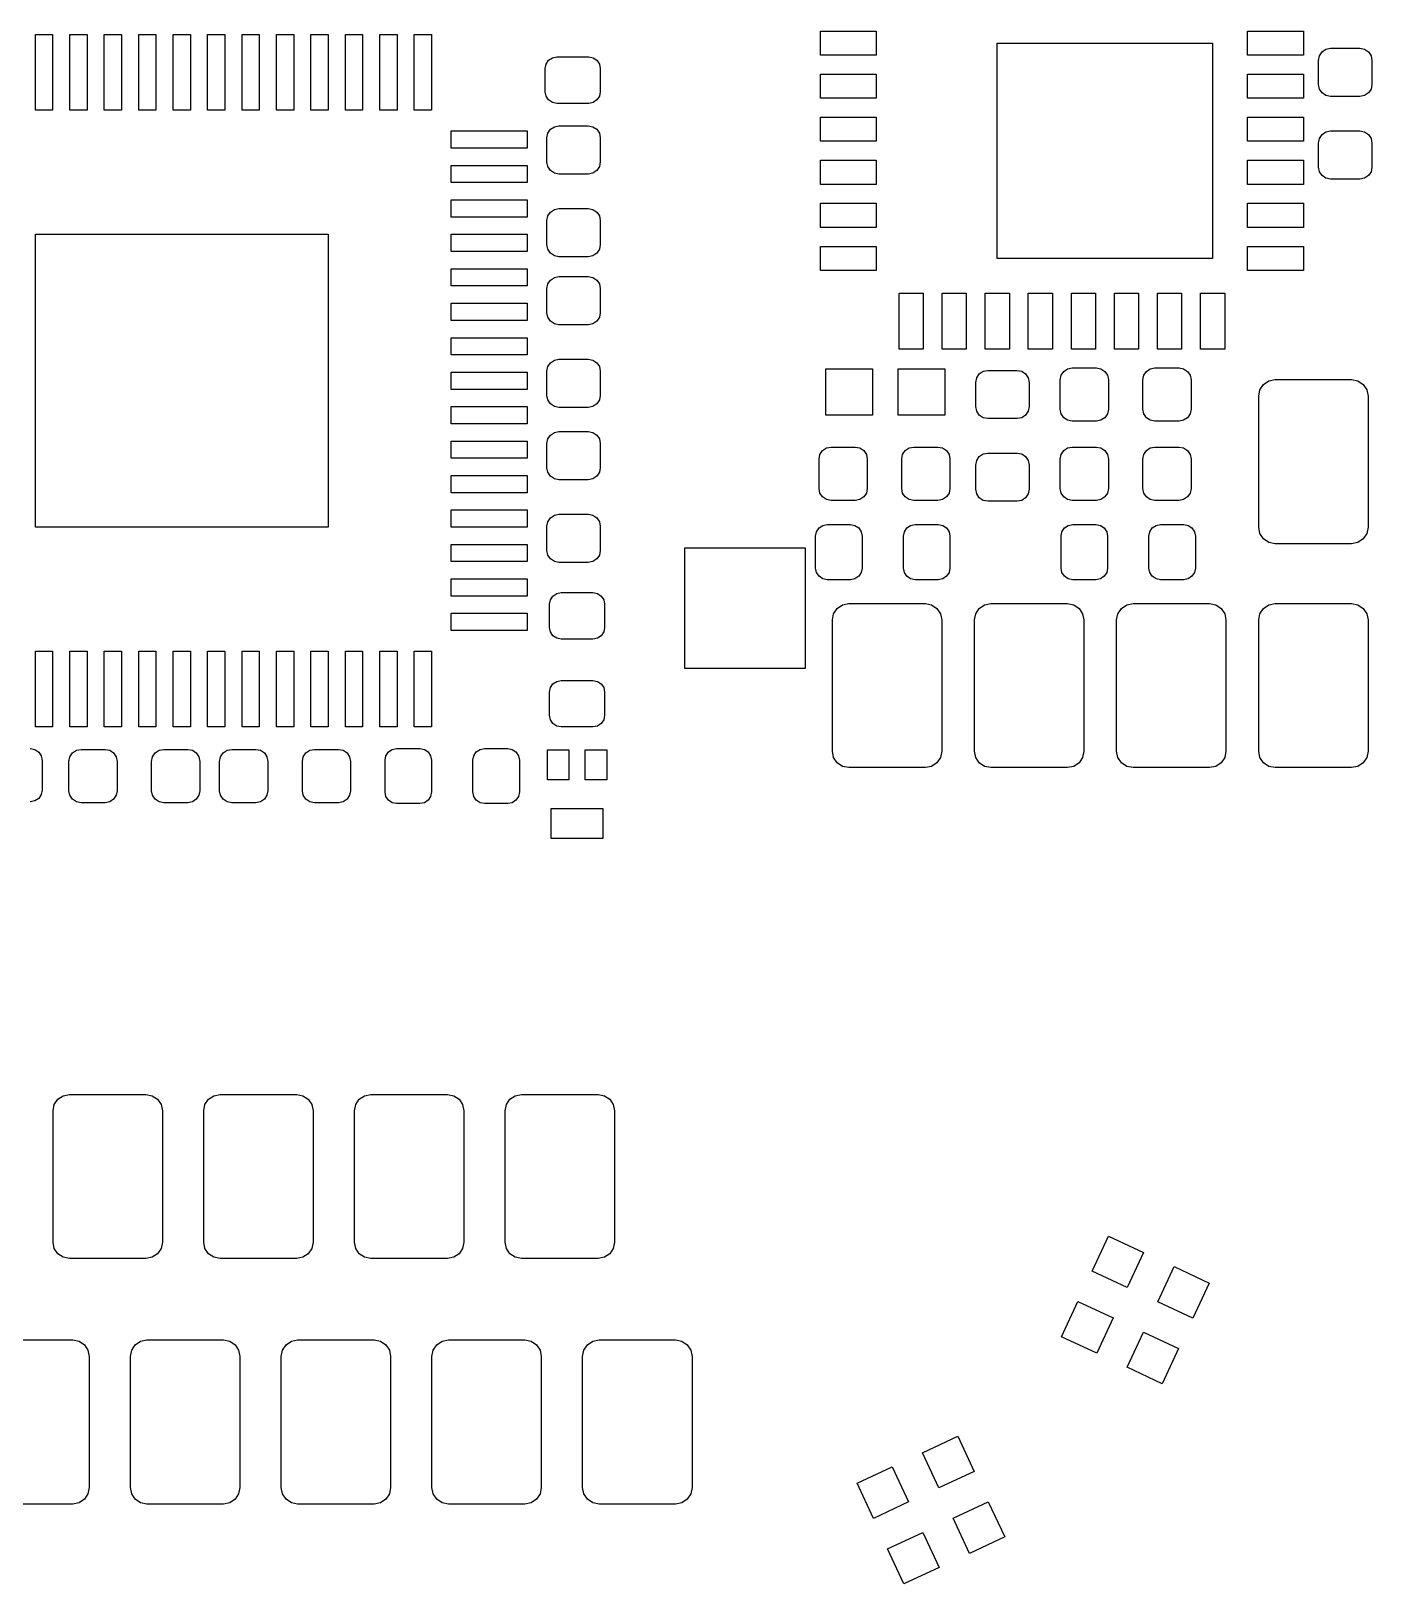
# Model space of a CAD drawing. Extents: x 49.4 to 78.7, y -125.1 to -97.7.
# Drawn here: x 63.11 to 78.68, y -125.13 to -107.1 of the extents above; entities that cross this region are included whole.
import ezdxf

# ---------------------------------------------------------------- set-up
doc = ezdxf.new("R2010")
doc.units = 0
doc.layers.add('BLACK', color=7, linetype='CONTINUOUS')

msp = doc.modelspace()

# ---------------------------------------------------------------- linework, layer by layer
at = {"layer": 'BLACK', "linetype": 'CONTINUOUS'}
for p, q in [((72.275, -107.38), (72.275, -107.1)), ((72.275, -107.1), (72.925, -107.1)), ((72.925, -107.1), (72.925, -107.38)), ((77.235, -107.38), (77.235, -107.1)), ((77.235, -107.1), (77.885, -107.1)), ((77.885, -107.1), (77.885, -107.38)), ((63.16, -108.02), (63.16, -107.14)), ((63.16, -107.14), (63.36, -107.14)), ((63.36, -107.14), (63.36, -108.02)), ((63.56, -108.02), (63.56, -107.14)), ((63.56, -107.14), (63.76, -107.14)), ((63.76, -107.14), (63.76, -108.02)), ((63.96, -108.02), (63.96, -107.14)), ((63.96, -107.14), (64.16, -107.14)), ((64.16, -107.14), (64.16, -108.02)), ((64.36, -108.02), (64.36, -107.14)), ((64.36, -107.14), (64.56, -107.14)), ((64.56, -107.14), (64.56, -108.02)), ((64.76, -108.02), (64.76, -107.14)), ((64.76, -107.14), (64.96, -107.14)), ((64.96, -107.14), (64.96, -108.02)), ((65.16, -108.02), (65.16, -107.14)), ((65.16, -107.14), (65.36, -107.14)), ((65.36, -107.14), (65.36, -108.02)), ((65.56, -108.02), (65.56, -107.14)), ((65.56, -107.14), (65.76, -107.14)), ((65.76, -107.14), (65.76, -108.02)), ((65.96, -108.02), (65.96, -107.14)), ((65.96, -107.14), (66.16, -107.14)), ((66.16, -107.14), (66.16, -108.02)), ((66.36, -108.02), (66.36, -107.14)), ((66.36, -107.14), (66.56, -107.14)), ((66.56, -107.14), (66.56, -108.02)), ((66.76, -108.02), (66.76, -107.14)), ((66.76, -107.14), (66.96, -107.14)), ((66.96, -107.14), (66.96, -108.02)), ((67.16, -108.02), (67.16, -107.14)), ((67.16, -107.14), (67.36, -107.14)), ((67.36, -107.14), (67.36, -108.02)), ((67.56, -108.02), (67.56, -107.14)), ((67.56, -107.14), (67.76, -107.14)), ((67.76, -107.14), (67.76, -108.02)), ((74.33, -109.74), (74.33, -107.24)), ((74.33, -107.24), (76.83, -107.24)), ((76.83, -107.24), (76.83, -109.74)), ((69.090276, -107.483338), (69.119541, -107.439541)), ((69.119541, -107.439541), (69.163338, -107.410276)), ((69.163338, -107.410276), (69.215, -107.4)), ((69.215, -107.4), (69.585, -107.4)), ((69.585, -107.4), (69.636662, -107.410276)), ((69.636662, -107.410276), (69.680459, -107.439541)), ((69.680459, -107.439541), (69.709724, -107.483338)), ((72.925, -107.38), (72.275, -107.38)), ((77.885, -107.38), (77.235, -107.38)), ((78.06, -107.44), (78.070657, -107.386424)), ((78.06, -107.72), (78.06, -107.44)), ((78.070657, -107.386424), (78.101005, -107.341005)), ((78.101005, -107.341005), (78.146424, -107.310657)), ((78.146424, -107.310657), (78.2, -107.3)), ((78.2, -107.3), (78.54, -107.3)), ((78.54, -107.3), (78.593576, -107.310657)), ((78.593576, -107.310657), (78.638995, -107.341005)), ((78.638995, -107.341005), (78.669343, -107.386424)), ((78.669343, -107.386424), (78.68, -107.44)), ((78.68, -107.44), (78.68, -107.72)), ((69.08, -107.535), (69.090276, -107.483338)), ((69.08, -107.805), (69.08, -107.535)), ((69.709724, -107.483338), (69.72, -107.535)), ((69.72, -107.535), (69.72, -107.805)), ((72.275, -107.88), (72.275, -107.6)), ((72.275, -107.6), (72.925, -107.6)), ((72.925, -107.6), (72.925, -107.88)), ((77.235, -107.88), (77.235, -107.6)), ((77.235, -107.6), (77.885, -107.6)), ((77.885, -107.6), (77.885, -107.88)), ((69.090276, -107.856662), (69.08, -107.805)), ((69.72, -107.805), (69.709724, -107.856662)), ((78.070657, -107.773576), (78.06, -107.72)), ((78.101005, -107.818995), (78.070657, -107.773576)), ((78.146424, -107.849343), (78.101005, -107.818995)), ((78.638995, -107.818995), (78.593576, -107.849343)), ((78.669343, -107.773576), (78.638995, -107.818995)), ((78.68, -107.72), (78.669343, -107.773576)), ((69.119541, -107.900459), (69.090276, -107.856662)), ((69.163338, -107.929724), (69.119541, -107.900459)), ((69.215, -107.94), (69.163338, -107.929724)), ((69.585, -107.94), (69.215, -107.94)), ((69.636662, -107.929724), (69.585, -107.94)), ((69.680459, -107.900459), (69.636662, -107.929724)), ((69.709724, -107.856662), (69.680459, -107.900459)), ((72.925, -107.88), (72.275, -107.88)), ((77.885, -107.88), (77.235, -107.88)), ((78.2, -107.86), (78.146424, -107.849343)), ((78.54, -107.86), (78.2, -107.86)), ((78.593576, -107.849343), (78.54, -107.86)), ((63.36, -108.02), (63.16, -108.02)), ((63.76, -108.02), (63.56, -108.02)), ((64.16, -108.02), (63.96, -108.02)), ((64.56, -108.02), (64.36, -108.02)), ((64.96, -108.02), (64.76, -108.02)), ((65.36, -108.02), (65.16, -108.02)), ((65.76, -108.02), (65.56, -108.02)), ((66.16, -108.02), (65.96, -108.02)), ((66.56, -108.02), (66.36, -108.02)), ((66.96, -108.02), (66.76, -108.02)), ((67.36, -108.02), (67.16, -108.02)), ((67.76, -108.02), (67.56, -108.02)), ((72.275, -108.38), (72.275, -108.1)), ((72.275, -108.1), (72.925, -108.1)), ((72.925, -108.1), (72.925, -108.38)), ((77.235, -108.38), (77.235, -108.1)), ((77.235, -108.1), (77.885, -108.1)), ((77.885, -108.1), (77.885, -108.38)), ((67.99, -108.46), (67.99, -108.26)), ((67.99, -108.26), (68.87, -108.26)), ((68.87, -108.26), (68.87, -108.46)), ((69.1, -108.34), (69.110657, -108.286424)), ((69.1, -108.62), (69.1, -108.34)), ((69.110657, -108.286424), (69.141005, -108.241005)), ((69.141005, -108.241005), (69.186424, -108.210657)), ((69.186424, -108.210657), (69.24, -108.2)), ((69.24, -108.2), (69.58, -108.2)), ((69.58, -108.2), (69.633576, -108.210657)), ((69.633576, -108.210657), (69.678995, -108.241005)), ((69.678995, -108.241005), (69.709343, -108.286424)), ((69.709343, -108.286424), (69.72, -108.34)), ((69.72, -108.34), (69.72, -108.62)), ((78.06, -108.4), (78.070657, -108.346424)), ((78.070657, -108.346424), (78.101005, -108.301005)), ((78.101005, -108.301005), (78.146424, -108.270657)), ((78.146424, -108.270657), (78.2, -108.26)), ((78.2, -108.26), (78.54, -108.26)), ((78.54, -108.26), (78.593576, -108.270657)), ((78.593576, -108.270657), (78.638995, -108.301005)), ((78.638995, -108.301005), (78.669343, -108.346424)), ((78.669343, -108.346424), (78.68, -108.4)), ((68.87, -108.46), (67.99, -108.46)), ((72.925, -108.38), (72.275, -108.38)), ((77.885, -108.38), (77.235, -108.38)), ((78.06, -108.68), (78.06, -108.4)), ((78.68, -108.4), (78.68, -108.68)), ((67.99, -108.86), (67.99, -108.66)), ((67.99, -108.66), (68.87, -108.66)), ((68.87, -108.66), (68.87, -108.86)), ((69.110657, -108.673576), (69.1, -108.62)), ((69.141005, -108.718995), (69.110657, -108.673576)), ((69.186424, -108.749343), (69.141005, -108.718995)), ((69.678995, -108.718995), (69.633576, -108.749343)), ((69.709343, -108.673576), (69.678995, -108.718995)), ((69.72, -108.62), (69.709343, -108.673576)), ((72.275, -108.88), (72.275, -108.6)), ((72.275, -108.6), (72.925, -108.6)), ((72.925, -108.6), (72.925, -108.88)), ((77.235, -108.88), (77.235, -108.6)), ((77.235, -108.6), (77.885, -108.6)), ((77.885, -108.6), (77.885, -108.88)), ((78.070657, -108.733576), (78.06, -108.68)), ((78.68, -108.68), (78.669343, -108.733576)), ((68.87, -108.86), (67.99, -108.86)), ((69.24, -108.76), (69.186424, -108.749343)), ((69.58, -108.76), (69.24, -108.76)), ((69.633576, -108.749343), (69.58, -108.76)), ((72.925, -108.88), (72.275, -108.88)), ((77.885, -108.88), (77.235, -108.88)), ((78.101005, -108.778995), (78.070657, -108.733576)), ((78.146424, -108.809343), (78.101005, -108.778995)), ((78.2, -108.82), (78.146424, -108.809343)), ((78.54, -108.82), (78.2, -108.82)), ((78.593576, -108.809343), (78.54, -108.82)), ((78.638995, -108.778995), (78.593576, -108.809343)), ((78.669343, -108.733576), (78.638995, -108.778995)), ((67.99, -109.26), (67.99, -109.06)), ((67.99, -109.06), (68.87, -109.06)), ((68.87, -109.06), (68.87, -109.26)), ((68.87, -109.26), (67.99, -109.26)), ((69.1, -109.3), (69.110657, -109.246424)), ((69.110657, -109.246424), (69.141005, -109.201005)), ((69.141005, -109.201005), (69.186424, -109.170657)), ((69.186424, -109.170657), (69.24, -109.16)), ((69.24, -109.16), (69.58, -109.16)), ((69.58, -109.16), (69.633576, -109.170657)), ((69.633576, -109.170657), (69.678995, -109.201005)), ((69.678995, -109.201005), (69.709343, -109.246424)), ((69.709343, -109.246424), (69.72, -109.3)), ((72.275, -109.38), (72.275, -109.1)), ((72.275, -109.1), (72.925, -109.1)), ((72.925, -109.1), (72.925, -109.38)), ((77.235, -109.38), (77.235, -109.1)), ((77.235, -109.1), (77.885, -109.1)), ((77.885, -109.1), (77.885, -109.38)), ((69.1, -109.58), (69.1, -109.3)), ((69.72, -109.3), (69.72, -109.58)), ((72.925, -109.38), (72.275, -109.38)), ((77.885, -109.38), (77.235, -109.38)), ((63.16, -112.86), (63.16, -109.46)), ((63.16, -109.46), (66.56, -109.46)), ((66.56, -109.46), (66.56, -112.86)), ((67.99, -109.66), (67.99, -109.46)), ((67.99, -109.46), (68.87, -109.46)), ((68.87, -109.46), (68.87, -109.66)), ((69.110657, -109.633576), (69.1, -109.58)), ((69.72, -109.58), (69.709343, -109.633576)), ((72.275, -109.88), (72.275, -109.6)), ((72.275, -109.6), (72.925, -109.6)), ((72.925, -109.6), (72.925, -109.88)), ((77.235, -109.88), (77.235, -109.6)), ((77.235, -109.6), (77.885, -109.6)), ((77.885, -109.6), (77.885, -109.88)), ((68.87, -109.66), (67.99, -109.66)), ((69.141005, -109.678995), (69.110657, -109.633576)), ((69.186424, -109.709343), (69.141005, -109.678995)), ((69.24, -109.72), (69.186424, -109.709343)), ((69.58, -109.72), (69.24, -109.72)), ((69.633576, -109.709343), (69.58, -109.72)), ((69.678995, -109.678995), (69.633576, -109.709343)), ((69.709343, -109.633576), (69.678995, -109.678995)), ((76.83, -109.74), (74.33, -109.74)), ((67.99, -110.06), (67.99, -109.86)), ((67.99, -109.86), (68.87, -109.86)), ((68.87, -109.86), (68.87, -110.06)), ((69.141005, -109.991005), (69.186424, -109.960657)), ((69.186424, -109.960657), (69.24, -109.95)), ((69.24, -109.95), (69.58, -109.95)), ((69.58, -109.95), (69.633576, -109.960657)), ((69.633576, -109.960657), (69.678995, -109.991005)), ((72.925, -109.88), (72.275, -109.88)), ((77.885, -109.88), (77.235, -109.88)), ((68.87, -110.06), (67.99, -110.06)), ((69.1, -110.09), (69.110657, -110.036424)), ((69.1, -110.37), (69.1, -110.09)), ((69.110657, -110.036424), (69.141005, -109.991005)), ((69.678995, -109.991005), (69.709343, -110.036424)), ((69.709343, -110.036424), (69.72, -110.09)), ((69.72, -110.09), (69.72, -110.37)), ((73.19, -110.795), (73.19, -110.145)), ((73.19, -110.145), (73.47, -110.145)), ((73.47, -110.145), (73.47, -110.795)), ((73.69, -110.795), (73.69, -110.145)), ((73.69, -110.145), (73.97, -110.145)), ((73.97, -110.145), (73.97, -110.795)), ((74.19, -110.795), (74.19, -110.145)), ((74.19, -110.145), (74.47, -110.145)), ((74.47, -110.145), (74.47, -110.795)), ((74.69, -110.795), (74.69, -110.145)), ((74.69, -110.145), (74.97, -110.145)), ((74.97, -110.145), (74.97, -110.795)), ((75.19, -110.795), (75.19, -110.145)), ((75.19, -110.145), (75.47, -110.145)), ((75.47, -110.145), (75.47, -110.795)), ((75.69, -110.795), (75.69, -110.145)), ((75.69, -110.145), (75.97, -110.145)), ((75.97, -110.145), (75.97, -110.795)), ((76.19, -110.795), (76.19, -110.145)), ((76.19, -110.145), (76.47, -110.145)), ((76.47, -110.145), (76.47, -110.795)), ((76.69, -110.795), (76.69, -110.145)), ((76.69, -110.145), (76.97, -110.145)), ((76.97, -110.145), (76.97, -110.795)), ((67.99, -110.46), (67.99, -110.26)), ((67.99, -110.26), (68.87, -110.26)), ((68.87, -110.26), (68.87, -110.46)), ((68.87, -110.46), (67.99, -110.46)), ((69.110657, -110.423576), (69.1, -110.37)), ((69.141005, -110.468995), (69.110657, -110.423576)), ((69.186424, -110.499343), (69.141005, -110.468995)), ((69.24, -110.51), (69.186424, -110.499343)), ((69.58, -110.51), (69.24, -110.51)), ((69.633576, -110.499343), (69.58, -110.51)), ((69.678995, -110.468995), (69.633576, -110.499343)), ((69.709343, -110.423576), (69.678995, -110.468995)), ((69.72, -110.37), (69.709343, -110.423576)), ((67.99, -110.86), (67.99, -110.66)), ((67.99, -110.66), (68.87, -110.66)), ((68.87, -110.66), (68.87, -110.86)), ((68.87, -110.86), (67.99, -110.86)), ((73.47, -110.795), (73.19, -110.795)), ((73.97, -110.795), (73.69, -110.795)), ((74.47, -110.795), (74.19, -110.795)), ((74.97, -110.795), (74.69, -110.795)), ((75.47, -110.795), (75.19, -110.795)), ((75.97, -110.795), (75.69, -110.795)), ((76.47, -110.795), (76.19, -110.795)), ((76.97, -110.795), (76.69, -110.795)), ((67.99, -111.26), (67.99, -111.06)), ((67.99, -111.06), (68.87, -111.06)), ((68.87, -111.06), (68.87, -111.26)), ((69.1, -111.05), (69.110657, -110.996424)), ((69.1, -111.33), (69.1, -111.05)), ((69.110657, -110.996424), (69.141005, -110.951005)), ((69.141005, -110.951005), (69.186424, -110.920657)), ((69.186424, -110.920657), (69.24, -110.91)), ((69.24, -110.91), (69.58, -110.91)), ((69.58, -110.91), (69.633576, -110.920657)), ((69.633576, -110.920657), (69.678995, -110.951005)), ((69.678995, -110.951005), (69.709343, -110.996424)), ((69.709343, -110.996424), (69.72, -111.05)), ((69.72, -111.05), (69.72, -111.33)), ((72.34, -111.56), (72.34, -111.02)), ((72.34, -111.02), (72.88, -111.02)), ((72.88, -111.02), (72.88, -111.56)), ((73.18, -111.56), (73.18, -111.02)), ((73.18, -111.02), (73.72, -111.02)), ((73.72, -111.02), (73.72, -111.56)), ((74.121005, -111.081005), (74.166424, -111.050657)), ((74.166424, -111.050657), (74.22, -111.04)), ((74.22, -111.04), (74.56, -111.04)), ((74.56, -111.04), (74.613576, -111.050657)), ((74.613576, -111.050657), (74.658995, -111.081005)), ((75.070657, -111.096424), (75.101005, -111.051005)), ((75.101005, -111.051005), (75.146424, -111.020657)), ((75.146424, -111.020657), (75.2, -111.01)), ((75.2, -111.01), (75.48, -111.01)), ((75.48, -111.01), (75.533576, -111.020657)), ((75.533576, -111.020657), (75.578995, -111.051005)), ((75.578995, -111.051005), (75.609343, -111.096424)), ((76.030657, -111.096424), (76.061005, -111.051005)), ((76.061005, -111.051005), (76.106424, -111.020657)), ((76.106424, -111.020657), (76.16, -111.01)), ((76.16, -111.01), (76.44, -111.01)), ((76.44, -111.01), (76.493576, -111.020657)), ((76.493576, -111.020657), (76.538995, -111.051005)), ((76.538995, -111.051005), (76.569343, -111.096424)), ((74.08, -111.18), (74.090657, -111.126424)), ((74.08, -111.46), (74.08, -111.18)), ((74.090657, -111.126424), (74.121005, -111.081005)), ((74.658995, -111.081005), (74.689343, -111.126424)), ((74.689343, -111.126424), (74.7, -111.18)), ((74.7, -111.18), (74.7, -111.46)), ((75.06, -111.15), (75.070657, -111.096424)), ((75.06, -111.49), (75.06, -111.15)), ((75.609343, -111.096424), (75.62, -111.15)), ((75.62, -111.15), (75.62, -111.49)), ((76.02, -111.15), (76.030657, -111.096424)), ((76.02, -111.49), (76.02, -111.15)), ((76.569343, -111.096424), (76.58, -111.15)), ((76.58, -111.15), (76.58, -111.49)), ((77.379501, -111.265099), (77.420796, -111.203296)), ((77.420796, -111.203296), (77.482599, -111.162001)), ((77.482599, -111.162001), (77.5555, -111.1475)), ((77.5555, -111.1475), (78.4445, -111.1475)), ((78.4445, -111.1475), (78.517401, -111.162001)), ((78.517401, -111.162001), (78.579204, -111.203296)), ((78.579204, -111.203296), (78.620499, -111.265099)), ((68.87, -111.26), (67.99, -111.26)), ((69.110657, -111.383576), (69.1, -111.33)), ((69.141005, -111.428995), (69.110657, -111.383576)), ((69.709343, -111.383576), (69.678995, -111.428995)), ((69.72, -111.33), (69.709343, -111.383576)), ((77.365, -111.338), (77.379501, -111.265099)), ((77.365, -112.862), (77.365, -111.338)), ((78.620499, -111.265099), (78.635, -111.338)), ((78.635, -111.338), (78.635, -112.862)), ((67.99, -111.66), (67.99, -111.46)), ((67.99, -111.46), (68.87, -111.46)), ((68.87, -111.46), (68.87, -111.66)), ((69.186424, -111.459343), (69.141005, -111.428995)), ((69.24, -111.47), (69.186424, -111.459343)), ((69.58, -111.47), (69.24, -111.47)), ((69.633576, -111.459343), (69.58, -111.47)), ((69.678995, -111.428995), (69.633576, -111.459343)), ((72.88, -111.56), (72.34, -111.56)), ((73.72, -111.56), (73.18, -111.56)), ((74.090657, -111.513576), (74.08, -111.46)), ((74.121005, -111.558995), (74.090657, -111.513576)), ((74.166424, -111.589343), (74.121005, -111.558995)), ((74.22, -111.6), (74.166424, -111.589343)), ((74.56, -111.6), (74.22, -111.6)), ((74.613576, -111.589343), (74.56, -111.6)), ((74.658995, -111.558995), (74.613576, -111.589343)), ((74.689343, -111.513576), (74.658995, -111.558995)), ((74.7, -111.46), (74.689343, -111.513576)), ((75.070657, -111.543576), (75.06, -111.49)), ((75.101005, -111.588995), (75.070657, -111.543576)), ((75.146424, -111.619343), (75.101005, -111.588995)), ((75.578995, -111.588995), (75.533576, -111.619343)), ((75.609343, -111.543576), (75.578995, -111.588995)), ((75.62, -111.49), (75.609343, -111.543576)), ((76.030657, -111.543576), (76.02, -111.49)), ((76.061005, -111.588995), (76.030657, -111.543576)), ((76.106424, -111.619343), (76.061005, -111.588995)), ((76.538995, -111.588995), (76.493576, -111.619343)), ((76.569343, -111.543576), (76.538995, -111.588995)), ((76.58, -111.49), (76.569343, -111.543576)), ((68.87, -111.66), (67.99, -111.66)), ((69.141005, -111.791005), (69.186424, -111.760657)), ((69.186424, -111.760657), (69.24, -111.75)), ((69.24, -111.75), (69.58, -111.75)), ((69.58, -111.75), (69.633576, -111.760657)), ((69.633576, -111.760657), (69.678995, -111.791005)), ((75.2, -111.63), (75.146424, -111.619343)), ((75.48, -111.63), (75.2, -111.63)), ((75.533576, -111.619343), (75.48, -111.63)), ((76.16, -111.63), (76.106424, -111.619343)), ((76.44, -111.63), (76.16, -111.63)), ((76.493576, -111.619343), (76.44, -111.63)), ((67.99, -112.06), (67.99, -111.86)), ((67.99, -111.86), (68.87, -111.86)), ((68.87, -111.86), (68.87, -112.06)), ((69.1, -111.89), (69.110657, -111.836424)), ((69.1, -112.17), (69.1, -111.89)), ((69.110657, -111.836424), (69.141005, -111.791005)), ((69.678995, -111.791005), (69.709343, -111.836424)), ((69.709343, -111.836424), (69.72, -111.89)), ((69.72, -111.89), (69.72, -112.17)), ((72.301005, -111.971005), (72.346424, -111.940657)), ((72.346424, -111.940657), (72.4, -111.93)), ((72.4, -111.93), (72.68, -111.93)), ((72.68, -111.93), (72.733576, -111.940657)), ((72.733576, -111.940657), (72.778995, -111.971005)), ((73.261005, -111.971005), (73.306424, -111.940657)), ((73.306424, -111.940657), (73.36, -111.93)), ((73.36, -111.93), (73.64, -111.93)), ((73.64, -111.93), (73.693576, -111.940657)), ((73.693576, -111.940657), (73.738995, -111.971005)), ((75.101005, -111.971005), (75.146424, -111.940657)), ((75.146424, -111.940657), (75.2, -111.93)), ((75.2, -111.93), (75.48, -111.93)), ((75.48, -111.93), (75.533576, -111.940657)), ((75.533576, -111.940657), (75.578995, -111.971005)), ((76.061005, -111.971005), (76.106424, -111.940657)), ((76.106424, -111.940657), (76.16, -111.93)), ((76.16, -111.93), (76.44, -111.93)), ((76.44, -111.93), (76.493576, -111.940657)), ((76.493576, -111.940657), (76.538995, -111.971005)), ((68.87, -112.06), (67.99, -112.06)), ((72.26, -112.07), (72.270657, -112.016424)), ((72.26, -112.41), (72.26, -112.07)), ((72.270657, -112.016424), (72.301005, -111.971005)), ((72.778995, -111.971005), (72.809343, -112.016424)), ((72.809343, -112.016424), (72.82, -112.07)), ((72.82, -112.07), (72.82, -112.41)), ((73.22, -112.07), (73.230657, -112.016424)), ((73.22, -112.41), (73.22, -112.07)), ((73.230657, -112.016424), (73.261005, -111.971005)), ((73.738995, -111.971005), (73.769343, -112.016424)), ((73.769343, -112.016424), (73.78, -112.07)), ((73.78, -112.07), (73.78, -112.41)), ((74.08, -112.14), (74.090657, -112.086424)), ((74.08, -112.42), (74.08, -112.14)), ((74.090657, -112.086424), (74.121005, -112.041005)), ((74.121005, -112.041005), (74.166424, -112.010657)), ((74.166424, -112.010657), (74.22, -112)), ((74.22, -112), (74.56, -112)), ((74.56, -112), (74.613576, -112.010657)), ((74.613576, -112.010657), (74.658995, -112.041005)), ((74.658995, -112.041005), (74.689343, -112.086424)), ((74.689343, -112.086424), (74.7, -112.14)), ((74.7, -112.14), (74.7, -112.42)), ((75.06, -112.07), (75.070657, -112.016424)), ((75.06, -112.41), (75.06, -112.07)), ((75.070657, -112.016424), (75.101005, -111.971005)), ((75.578995, -111.971005), (75.609343, -112.016424)), ((75.609343, -112.016424), (75.62, -112.07)), ((75.62, -112.07), (75.62, -112.41)), ((76.02, -112.07), (76.030657, -112.016424)), ((76.02, -112.41), (76.02, -112.07)), ((76.030657, -112.016424), (76.061005, -111.971005)), ((76.538995, -111.971005), (76.569343, -112.016424)), ((76.569343, -112.016424), (76.58, -112.07)), ((76.58, -112.07), (76.58, -112.41)), ((67.99, -112.46), (67.99, -112.26)), ((67.99, -112.26), (68.87, -112.26)), ((68.87, -112.26), (68.87, -112.46)), ((69.110657, -112.223576), (69.1, -112.17)), ((69.141005, -112.268995), (69.110657, -112.223576)), ((69.186424, -112.299343), (69.141005, -112.268995)), ((69.24, -112.31), (69.186424, -112.299343)), ((69.58, -112.31), (69.24, -112.31)), ((69.633576, -112.299343), (69.58, -112.31)), ((69.678995, -112.268995), (69.633576, -112.299343)), ((69.709343, -112.223576), (69.678995, -112.268995)), ((69.72, -112.17), (69.709343, -112.223576)), ((68.87, -112.46), (67.99, -112.46)), ((72.270657, -112.463576), (72.26, -112.41)), ((72.301005, -112.508995), (72.270657, -112.463576)), ((72.346424, -112.539343), (72.301005, -112.508995)), ((72.778995, -112.508995), (72.733576, -112.539343)), ((72.809343, -112.463576), (72.778995, -112.508995)), ((72.82, -112.41), (72.809343, -112.463576)), ((73.230657, -112.463576), (73.22, -112.41)), ((73.261005, -112.508995), (73.230657, -112.463576)), ((73.306424, -112.539343), (73.261005, -112.508995)), ((73.738995, -112.508995), (73.693576, -112.539343)), ((73.769343, -112.463576), (73.738995, -112.508995)), ((73.78, -112.41), (73.769343, -112.463576)), ((74.090657, -112.473576), (74.08, -112.42)), ((74.121005, -112.518995), (74.090657, -112.473576)), ((74.689343, -112.473576), (74.658995, -112.518995)), ((74.7, -112.42), (74.689343, -112.473576)), ((75.070657, -112.463576), (75.06, -112.41)), ((75.101005, -112.508995), (75.070657, -112.463576)), ((75.146424, -112.539343), (75.101005, -112.508995)), ((75.578995, -112.508995), (75.533576, -112.539343)), ((75.609343, -112.463576), (75.578995, -112.508995)), ((75.62, -112.41), (75.609343, -112.463576)), ((76.030657, -112.463576), (76.02, -112.41)), ((76.061005, -112.508995), (76.030657, -112.463576)), ((76.106424, -112.539343), (76.061005, -112.508995)), ((76.538995, -112.508995), (76.493576, -112.539343)), ((76.569343, -112.463576), (76.538995, -112.508995)), ((76.58, -112.41), (76.569343, -112.463576)), ((67.99, -112.86), (67.99, -112.66)), ((67.99, -112.66), (68.87, -112.66)), ((68.87, -112.66), (68.87, -112.86)), ((72.4, -112.55), (72.346424, -112.539343)), ((72.68, -112.55), (72.4, -112.55)), ((72.733576, -112.539343), (72.68, -112.55)), ((73.36, -112.55), (73.306424, -112.539343)), ((73.64, -112.55), (73.36, -112.55)), ((73.693576, -112.539343), (73.64, -112.55)), ((74.166424, -112.549343), (74.121005, -112.518995)), ((74.22, -112.56), (74.166424, -112.549343)), ((74.56, -112.56), (74.22, -112.56)), ((74.613576, -112.549343), (74.56, -112.56)), ((74.658995, -112.518995), (74.613576, -112.549343)), ((75.2, -112.55), (75.146424, -112.539343)), ((75.48, -112.55), (75.2, -112.55)), ((75.533576, -112.539343), (75.48, -112.55)), ((76.16, -112.55), (76.106424, -112.539343)), ((76.44, -112.55), (76.16, -112.55)), ((76.493576, -112.539343), (76.44, -112.55)), ((66.56, -112.86), (63.16, -112.86)), ((68.87, -112.86), (67.99, -112.86)), ((69.1, -112.85), (69.110657, -112.796424)), ((69.1, -113.13), (69.1, -112.85)), ((69.110657, -112.796424), (69.141005, -112.751005)), ((69.141005, -112.751005), (69.186424, -112.720657)), ((69.186424, -112.720657), (69.24, -112.71)), ((69.24, -112.71), (69.58, -112.71)), ((69.58, -112.71), (69.633576, -112.720657)), ((69.633576, -112.720657), (69.678995, -112.751005)), ((69.678995, -112.751005), (69.709343, -112.796424)), ((69.709343, -112.796424), (69.72, -112.85)), ((69.72, -112.85), (69.72, -113.13)), ((72.230276, -112.913338), (72.259541, -112.869541)), ((72.259541, -112.869541), (72.303338, -112.840276)), ((72.303338, -112.840276), (72.355, -112.83)), ((72.355, -112.83), (72.625, -112.83)), ((72.625, -112.83), (72.676662, -112.840276)), ((72.676662, -112.840276), (72.720459, -112.869541)), ((72.720459, -112.869541), (72.749724, -112.913338)), ((73.250276, -112.913338), (73.279541, -112.869541)), ((73.279541, -112.869541), (73.323338, -112.840276)), ((73.323338, -112.840276), (73.375, -112.83)), ((73.375, -112.83), (73.645, -112.83)), ((73.645, -112.83), (73.696662, -112.840276)), ((73.696662, -112.840276), (73.740459, -112.869541)), ((73.740459, -112.869541), (73.769724, -112.913338)), ((75.080276, -112.913338), (75.109541, -112.869541)), ((75.109541, -112.869541), (75.153338, -112.840276)), ((75.153338, -112.840276), (75.205, -112.83)), ((75.205, -112.83), (75.475, -112.83)), ((75.475, -112.83), (75.526662, -112.840276)), ((75.526662, -112.840276), (75.570459, -112.869541)), ((75.570459, -112.869541), (75.599724, -112.913338)), ((76.100276, -112.913338), (76.129541, -112.869541)), ((76.129541, -112.869541), (76.173338, -112.840276)), ((76.173338, -112.840276), (76.225, -112.83)), ((76.225, -112.83), (76.495, -112.83)), ((76.495, -112.83), (76.546662, -112.840276)), ((76.546662, -112.840276), (76.590459, -112.869541)), ((76.590459, -112.869541), (76.619724, -112.913338)), ((77.379501, -112.934901), (77.365, -112.862)), ((78.635, -112.862), (78.620499, -112.934901)), ((72.22, -112.965), (72.230276, -112.913338)), ((72.22, -113.335), (72.22, -112.965)), ((72.749724, -112.913338), (72.76, -112.965)), ((72.76, -112.965), (72.76, -113.335)), ((73.24, -112.965), (73.250276, -112.913338)), ((73.24, -113.335), (73.24, -112.965)), ((73.769724, -112.913338), (73.78, -112.965)), ((73.78, -112.965), (73.78, -113.335)), ((75.07, -112.965), (75.080276, -112.913338)), ((75.07, -113.335), (75.07, -112.965)), ((75.599724, -112.913338), (75.61, -112.965)), ((75.61, -112.965), (75.61, -113.335)), ((76.09, -112.965), (76.100276, -112.913338)), ((76.09, -113.335), (76.09, -112.965)), ((76.619724, -112.913338), (76.63, -112.965)), ((76.63, -112.965), (76.63, -113.335)), ((77.420796, -112.996704), (77.379501, -112.934901)), ((77.482599, -113.037999), (77.420796, -112.996704)), ((77.5555, -113.0525), (77.482599, -113.037999)), ((78.517401, -113.037999), (78.4445, -113.0525)), ((78.579204, -112.996704), (78.517401, -113.037999)), ((78.620499, -112.934901), (78.579204, -112.996704)), ((67.99, -113.26), (67.99, -113.06)), ((67.99, -113.06), (68.87, -113.06)), ((68.87, -113.06), (68.87, -113.26)), ((69.110657, -113.183576), (69.1, -113.13)), ((69.141005, -113.228995), (69.110657, -113.183576)), ((69.186424, -113.259343), (69.141005, -113.228995)), ((69.678995, -113.228995), (69.633576, -113.259343)), ((69.709343, -113.183576), (69.678995, -113.228995)), ((69.72, -113.13), (69.709343, -113.183576)), ((70.7, -114.5), (70.7, -113.1)), ((70.7, -113.1), (72.1, -113.1)), ((72.1, -113.1), (72.1, -114.5)), ((78.4445, -113.0525), (77.5555, -113.0525)), ((68.87, -113.26), (67.99, -113.26)), ((69.24, -113.27), (69.186424, -113.259343)), ((69.58, -113.27), (69.24, -113.27)), ((69.633576, -113.259343), (69.58, -113.27)), ((72.230276, -113.386662), (72.22, -113.335)), ((72.259541, -113.430459), (72.230276, -113.386662)), ((72.749724, -113.386662), (72.720459, -113.430459)), ((72.76, -113.335), (72.749724, -113.386662)), ((73.250276, -113.386662), (73.24, -113.335)), ((73.279541, -113.430459), (73.250276, -113.386662)), ((73.769724, -113.386662), (73.740459, -113.430459)), ((73.78, -113.335), (73.769724, -113.386662)), ((75.080276, -113.386662), (75.07, -113.335)), ((75.109541, -113.430459), (75.080276, -113.386662)), ((75.599724, -113.386662), (75.570459, -113.430459)), ((75.61, -113.335), (75.599724, -113.386662)), ((76.100276, -113.386662), (76.09, -113.335)), ((76.129541, -113.430459), (76.100276, -113.386662)), ((76.619724, -113.386662), (76.590459, -113.430459)), ((76.63, -113.335), (76.619724, -113.386662)), ((67.99, -113.66), (67.99, -113.46)), ((67.99, -113.46), (68.87, -113.46)), ((68.87, -113.46), (68.87, -113.66)), ((72.303338, -113.459724), (72.259541, -113.430459)), ((72.355, -113.47), (72.303338, -113.459724)), ((72.625, -113.47), (72.355, -113.47)), ((72.676662, -113.459724), (72.625, -113.47)), ((72.720459, -113.430459), (72.676662, -113.459724)), ((73.323338, -113.459724), (73.279541, -113.430459)), ((73.375, -113.47), (73.323338, -113.459724)), ((73.645, -113.47), (73.375, -113.47)), ((73.696662, -113.459724), (73.645, -113.47)), ((73.740459, -113.430459), (73.696662, -113.459724)), ((75.153338, -113.459724), (75.109541, -113.430459)), ((75.205, -113.47), (75.153338, -113.459724)), ((75.475, -113.47), (75.205, -113.47)), ((75.526662, -113.459724), (75.475, -113.47)), ((75.570459, -113.430459), (75.526662, -113.459724)), ((76.173338, -113.459724), (76.129541, -113.430459)), ((76.225, -113.47), (76.173338, -113.459724)), ((76.495, -113.47), (76.225, -113.47)), ((76.546662, -113.459724), (76.495, -113.47)), ((76.590459, -113.430459), (76.546662, -113.459724)), ((68.87, -113.66), (67.99, -113.66)), ((69.13, -113.755), (69.140276, -113.703338)), ((69.13, -114.025), (69.13, -113.755)), ((69.140276, -113.703338), (69.169541, -113.659541)), ((69.169541, -113.659541), (69.213338, -113.630276)), ((69.213338, -113.630276), (69.265, -113.62)), ((69.265, -113.62), (69.635, -113.62)), ((69.635, -113.62), (69.686662, -113.630276)), ((69.686662, -113.630276), (69.730459, -113.659541)), ((69.730459, -113.659541), (69.759724, -113.703338)), ((69.759724, -113.703338), (69.77, -113.755)), ((69.77, -113.755), (69.77, -114.025)), ((72.470796, -113.803296), (72.532599, -113.762001)), ((72.532599, -113.762001), (72.6055, -113.7475)), ((72.6055, -113.7475), (73.4945, -113.7475)), ((73.4945, -113.7475), (73.567401, -113.762001)), ((73.567401, -113.762001), (73.629204, -113.803296)), ((74.120796, -113.803296), (74.182599, -113.762001)), ((74.182599, -113.762001), (74.2555, -113.7475)), ((74.2555, -113.7475), (75.1445, -113.7475)), ((75.1445, -113.7475), (75.217401, -113.762001)), ((75.217401, -113.762001), (75.279204, -113.803296)), ((75.770796, -113.803296), (75.832599, -113.762001)), ((75.832599, -113.762001), (75.9055, -113.7475)), ((75.9055, -113.7475), (76.7945, -113.7475)), ((76.7945, -113.7475), (76.867401, -113.762001)), ((76.867401, -113.762001), (76.929204, -113.803296)), ((77.420796, -113.803296), (77.482599, -113.762001)), ((77.482599, -113.762001), (77.5555, -113.7475)), ((77.5555, -113.7475), (78.4445, -113.7475)), ((78.4445, -113.7475), (78.517401, -113.762001)), ((78.517401, -113.762001), (78.579204, -113.803296)), ((67.99, -114.06), (67.99, -113.86)), ((67.99, -113.86), (68.87, -113.86)), ((68.87, -113.86), (68.87, -114.06)), ((72.415, -113.938), (72.429501, -113.865099)), ((72.415, -115.462), (72.415, -113.938)), ((72.429501, -113.865099), (72.470796, -113.803296)), ((73.629204, -113.803296), (73.670499, -113.865099)), ((73.670499, -113.865099), (73.685, -113.938)), ((73.685, -113.938), (73.685, -115.462)), ((74.065, -113.938), (74.079501, -113.865099)), ((74.065, -115.462), (74.065, -113.938)), ((74.079501, -113.865099), (74.120796, -113.803296)), ((75.279204, -113.803296), (75.320499, -113.865099)), ((75.320499, -113.865099), (75.335, -113.938)), ((75.335, -113.938), (75.335, -115.462)), ((75.715, -113.938), (75.729501, -113.865099)), ((75.715, -115.462), (75.715, -113.938)), ((75.729501, -113.865099), (75.770796, -113.803296)), ((76.929204, -113.803296), (76.970499, -113.865099)), ((76.970499, -113.865099), (76.985, -113.938)), ((76.985, -113.938), (76.985, -115.462)), ((77.365, -113.938), (77.379501, -113.865099)), ((77.365, -115.462), (77.365, -113.938)), ((77.379501, -113.865099), (77.420796, -113.803296)), ((78.579204, -113.803296), (78.620499, -113.865099)), ((78.620499, -113.865099), (78.635, -113.938)), ((78.635, -113.938), (78.635, -115.462)), ((68.87, -114.06), (67.99, -114.06)), ((69.140276, -114.076662), (69.13, -114.025)), ((69.169541, -114.120459), (69.140276, -114.076662)), ((69.213338, -114.149724), (69.169541, -114.120459)), ((69.730459, -114.120459), (69.686662, -114.149724)), ((69.759724, -114.076662), (69.730459, -114.120459)), ((69.77, -114.025), (69.759724, -114.076662)), ((63.16, -115.18), (63.16, -114.3)), ((63.16, -114.3), (63.36, -114.3)), ((63.36, -114.3), (63.36, -115.18)), ((63.56, -115.18), (63.56, -114.3)), ((63.56, -114.3), (63.76, -114.3)), ((63.76, -114.3), (63.76, -115.18)), ((63.96, -115.18), (63.96, -114.3)), ((63.96, -114.3), (64.16, -114.3)), ((64.16, -114.3), (64.16, -115.18)), ((64.36, -115.18), (64.36, -114.3)), ((64.36, -114.3), (64.56, -114.3)), ((64.56, -114.3), (64.56, -115.18)), ((64.76, -115.18), (64.76, -114.3)), ((64.76, -114.3), (64.96, -114.3)), ((64.96, -114.3), (64.96, -115.18)), ((65.16, -115.18), (65.16, -114.3)), ((65.16, -114.3), (65.36, -114.3)), ((65.36, -114.3), (65.36, -115.18)), ((65.56, -115.18), (65.56, -114.3)), ((65.56, -114.3), (65.76, -114.3)), ((65.76, -114.3), (65.76, -115.18)), ((65.96, -115.18), (65.96, -114.3)), ((65.96, -114.3), (66.16, -114.3)), ((66.16, -114.3), (66.16, -115.18)), ((66.36, -115.18), (66.36, -114.3)), ((66.36, -114.3), (66.56, -114.3)), ((66.56, -114.3), (66.56, -115.18)), ((66.76, -115.18), (66.76, -114.3)), ((66.76, -114.3), (66.96, -114.3)), ((66.96, -114.3), (66.96, -115.18)), ((67.16, -115.18), (67.16, -114.3)), ((67.16, -114.3), (67.36, -114.3)), ((67.36, -114.3), (67.36, -115.18)), ((67.56, -115.18), (67.56, -114.3)), ((67.56, -114.3), (67.76, -114.3)), ((67.76, -114.3), (67.76, -115.18)), ((69.265, -114.16), (69.213338, -114.149724)), ((69.635, -114.16), (69.265, -114.16)), ((69.686662, -114.149724), (69.635, -114.16)), ((69.169541, -114.679541), (69.213338, -114.650276)), ((69.213338, -114.650276), (69.265, -114.64)), ((69.265, -114.64), (69.635, -114.64)), ((69.635, -114.64), (69.686662, -114.650276)), ((69.686662, -114.650276), (69.730459, -114.679541)), ((72.1, -114.5), (70.7, -114.5)), ((69.13, -114.775), (69.140276, -114.723338)), ((69.13, -115.045), (69.13, -114.775)), ((69.140276, -114.723338), (69.169541, -114.679541)), ((69.730459, -114.679541), (69.759724, -114.723338)), ((69.759724, -114.723338), (69.77, -114.775)), ((69.77, -114.775), (69.77, -115.045)), ((63.36, -115.18), (63.16, -115.18)), ((63.76, -115.18), (63.56, -115.18)), ((64.16, -115.18), (63.96, -115.18)), ((64.56, -115.18), (64.36, -115.18)), ((64.96, -115.18), (64.76, -115.18)), ((65.36, -115.18), (65.16, -115.18)), ((65.76, -115.18), (65.56, -115.18)), ((66.16, -115.18), (65.96, -115.18)), ((66.56, -115.18), (66.36, -115.18)), ((66.96, -115.18), (66.76, -115.18)), ((67.36, -115.18), (67.16, -115.18)), ((67.76, -115.18), (67.56, -115.18)), ((69.140276, -115.096662), (69.13, -115.045)), ((69.169541, -115.140459), (69.140276, -115.096662)), ((69.213338, -115.169724), (69.169541, -115.140459)), ((69.265, -115.18), (69.213338, -115.169724)), ((69.635, -115.18), (69.265, -115.18)), ((69.686662, -115.169724), (69.635, -115.18)), ((69.730459, -115.140459), (69.686662, -115.169724)), ((69.759724, -115.096662), (69.730459, -115.140459)), ((69.77, -115.045), (69.759724, -115.096662)), ((63.1, -115.43), (63.153576, -115.440657)), ((63.153576, -115.440657), (63.198995, -115.471005)), ((63.198995, -115.471005), (63.229343, -115.516424)), ((63.229343, -115.516424), (63.24, -115.57)), ((63.24, -115.57), (63.24, -115.91)), ((63.55, -115.58), (63.560657, -115.526424)), ((63.560657, -115.526424), (63.591005, -115.481005)), ((63.591005, -115.481005), (63.636424, -115.450657)), ((63.636424, -115.450657), (63.69, -115.44)), ((63.69, -115.44), (63.97, -115.44)), ((63.97, -115.44), (64.023576, -115.450657)), ((64.023576, -115.450657), (64.068995, -115.481005)), ((64.068995, -115.481005), (64.099343, -115.526424)), ((64.099343, -115.526424), (64.11, -115.58)), ((64.51, -115.58), (64.520657, -115.526424)), ((64.520657, -115.526424), (64.551005, -115.481005)), ((64.551005, -115.481005), (64.596424, -115.450657)), ((64.596424, -115.450657), (64.65, -115.44)), ((64.65, -115.44), (64.93, -115.44)), ((64.93, -115.44), (64.983576, -115.450657)), ((64.983576, -115.450657), (65.028995, -115.481005)), ((65.028995, -115.481005), (65.059343, -115.526424)), ((65.059343, -115.526424), (65.07, -115.58)), ((65.3, -115.58), (65.310657, -115.526424)), ((65.310657, -115.526424), (65.341005, -115.481005)), ((65.341005, -115.481005), (65.386424, -115.450657)), ((65.386424, -115.450657), (65.44, -115.44)), ((65.44, -115.44), (65.72, -115.44)), ((65.72, -115.44), (65.773576, -115.450657)), ((65.773576, -115.450657), (65.818995, -115.481005)), ((65.818995, -115.481005), (65.849343, -115.526424)), ((65.849343, -115.526424), (65.86, -115.58)), ((66.26, -115.58), (66.270657, -115.526424)), ((66.270657, -115.526424), (66.301005, -115.481005)), ((66.301005, -115.481005), (66.346424, -115.450657)), ((66.346424, -115.450657), (66.4, -115.44)), ((66.4, -115.44), (66.68, -115.44)), ((66.68, -115.44), (66.733576, -115.450657)), ((66.733576, -115.450657), (66.778995, -115.481005)), ((66.778995, -115.481005), (66.809343, -115.526424)), ((66.809343, -115.526424), (66.82, -115.58)), ((67.22, -115.565), (67.230276, -115.513338)), ((67.22, -115.935), (67.22, -115.565)), ((67.230276, -115.513338), (67.259541, -115.469541)), ((67.259541, -115.469541), (67.303338, -115.440276)), ((67.303338, -115.440276), (67.355, -115.43)), ((67.355, -115.43), (67.625, -115.43)), ((67.625, -115.43), (67.676662, -115.440276)), ((67.676662, -115.440276), (67.720459, -115.469541)), ((67.720459, -115.469541), (67.749724, -115.513338)), ((67.749724, -115.513338), (67.76, -115.565)), ((67.76, -115.565), (67.76, -115.935)), ((68.24, -115.565), (68.250276, -115.513338)), ((68.24, -115.935), (68.24, -115.565)), ((68.250276, -115.513338), (68.279541, -115.469541)), ((68.279541, -115.469541), (68.323338, -115.440276)), ((68.323338, -115.440276), (68.375, -115.43)), ((68.375, -115.43), (68.645, -115.43)), ((68.645, -115.43), (68.696662, -115.440276)), ((68.696662, -115.440276), (68.740459, -115.469541)), ((68.740459, -115.469541), (68.769724, -115.513338)), ((68.769724, -115.513338), (68.78, -115.565)), ((68.78, -115.565), (68.78, -115.935)), ((69.105, -115.795), (69.105, -115.445)), ((69.105, -115.445), (69.355, -115.445)), ((69.355, -115.445), (69.355, -115.795)), ((69.545, -115.795), (69.545, -115.445)), ((69.545, -115.445), (69.795, -115.445)), ((69.795, -115.445), (69.795, -115.795)), ((72.429501, -115.534901), (72.415, -115.462)), ((72.470796, -115.596704), (72.429501, -115.534901)), ((73.670499, -115.534901), (73.629204, -115.596704)), ((73.685, -115.462), (73.670499, -115.534901)), ((74.079501, -115.534901), (74.065, -115.462)), ((74.120796, -115.596704), (74.079501, -115.534901)), ((75.320499, -115.534901), (75.279204, -115.596704)), ((75.335, -115.462), (75.320499, -115.534901)), ((75.729501, -115.534901), (75.715, -115.462)), ((75.770796, -115.596704), (75.729501, -115.534901)), ((76.970499, -115.534901), (76.929204, -115.596704)), ((76.985, -115.462), (76.970499, -115.534901)), ((77.379501, -115.534901), (77.365, -115.462)), ((77.420796, -115.596704), (77.379501, -115.534901)), ((78.620499, -115.534901), (78.579204, -115.596704)), ((78.635, -115.462), (78.620499, -115.534901)), ((63.55, -115.92), (63.55, -115.58)), ((64.11, -115.58), (64.11, -115.92)), ((64.51, -115.92), (64.51, -115.58)), ((65.07, -115.58), (65.07, -115.92)), ((65.3, -115.92), (65.3, -115.58)), ((65.86, -115.58), (65.86, -115.92)), ((66.26, -115.92), (66.26, -115.58)), ((66.82, -115.58), (66.82, -115.92)), ((72.532599, -115.637999), (72.470796, -115.596704)), ((72.6055, -115.6525), (72.532599, -115.637999)), ((73.4945, -115.6525), (72.6055, -115.6525)), ((73.567401, -115.637999), (73.4945, -115.6525)), ((73.629204, -115.596704), (73.567401, -115.637999)), ((74.182599, -115.637999), (74.120796, -115.596704)), ((74.2555, -115.6525), (74.182599, -115.637999)), ((75.1445, -115.6525), (74.2555, -115.6525)), ((75.217401, -115.637999), (75.1445, -115.6525)), ((75.279204, -115.596704), (75.217401, -115.637999)), ((75.832599, -115.637999), (75.770796, -115.596704)), ((75.9055, -115.6525), (75.832599, -115.637999)), ((76.7945, -115.6525), (75.9055, -115.6525)), ((76.867401, -115.637999), (76.7945, -115.6525)), ((76.929204, -115.596704), (76.867401, -115.637999)), ((77.482599, -115.637999), (77.420796, -115.596704)), ((77.5555, -115.6525), (77.482599, -115.637999)), ((78.4445, -115.6525), (77.5555, -115.6525)), ((78.517401, -115.637999), (78.4445, -115.6525)), ((78.579204, -115.596704), (78.517401, -115.637999)), ((63.24, -115.91), (63.229343, -115.963576)), ((63.560657, -115.973576), (63.55, -115.92)), ((64.11, -115.92), (64.099343, -115.973576)), ((64.520657, -115.973576), (64.51, -115.92)), ((65.07, -115.92), (65.059343, -115.973576)), ((65.310657, -115.973576), (65.3, -115.92)), ((65.86, -115.92), (65.849343, -115.973576)), ((66.270657, -115.973576), (66.26, -115.92)), ((66.82, -115.92), (66.809343, -115.973576)), ((69.355, -115.795), (69.105, -115.795)), ((69.795, -115.795), (69.545, -115.795)), ((63.153576, -116.039343), (63.1, -116.05)), ((63.198995, -116.008995), (63.153576, -116.039343)), ((63.229343, -115.963576), (63.198995, -116.008995)), ((63.591005, -116.018995), (63.560657, -115.973576)), ((63.636424, -116.049343), (63.591005, -116.018995)), ((63.69, -116.06), (63.636424, -116.049343)), ((63.97, -116.06), (63.69, -116.06)), ((64.023576, -116.049343), (63.97, -116.06)), ((64.068995, -116.018995), (64.023576, -116.049343)), ((64.099343, -115.973576), (64.068995, -116.018995)), ((64.551005, -116.018995), (64.520657, -115.973576)), ((64.596424, -116.049343), (64.551005, -116.018995)), ((64.65, -116.06), (64.596424, -116.049343)), ((64.93, -116.06), (64.65, -116.06)), ((64.983576, -116.049343), (64.93, -116.06)), ((65.028995, -116.018995), (64.983576, -116.049343)), ((65.059343, -115.973576), (65.028995, -116.018995)), ((65.341005, -116.018995), (65.310657, -115.973576)), ((65.386424, -116.049343), (65.341005, -116.018995)), ((65.44, -116.06), (65.386424, -116.049343)), ((65.72, -116.06), (65.44, -116.06)), ((65.773576, -116.049343), (65.72, -116.06)), ((65.818995, -116.018995), (65.773576, -116.049343)), ((65.849343, -115.973576), (65.818995, -116.018995)), ((66.301005, -116.018995), (66.270657, -115.973576)), ((66.346424, -116.049343), (66.301005, -116.018995)), ((66.4, -116.06), (66.346424, -116.049343)), ((66.68, -116.06), (66.4, -116.06)), ((66.733576, -116.049343), (66.68, -116.06)), ((66.778995, -116.018995), (66.733576, -116.049343)), ((66.809343, -115.973576), (66.778995, -116.018995)), ((67.230276, -115.986662), (67.22, -115.935)), ((67.259541, -116.030459), (67.230276, -115.986662)), ((67.303338, -116.059724), (67.259541, -116.030459)), ((67.355, -116.07), (67.303338, -116.059724)), ((67.625, -116.07), (67.355, -116.07)), ((67.676662, -116.059724), (67.625, -116.07)), ((67.720459, -116.030459), (67.676662, -116.059724)), ((67.749724, -115.986662), (67.720459, -116.030459)), ((67.76, -115.935), (67.749724, -115.986662)), ((68.250276, -115.986662), (68.24, -115.935)), ((68.279541, -116.030459), (68.250276, -115.986662)), ((68.323338, -116.059724), (68.279541, -116.030459)), ((68.375, -116.07), (68.323338, -116.059724)), ((68.645, -116.07), (68.375, -116.07)), ((68.696662, -116.059724), (68.645, -116.07)), ((68.740459, -116.030459), (68.696662, -116.059724)), ((68.769724, -115.986662), (68.740459, -116.030459)), ((68.78, -115.935), (68.769724, -115.986662)), ((69.15, -116.475), (69.15, -116.125)), ((69.15, -116.125), (69.75, -116.125)), ((69.75, -116.125), (69.75, -116.475)), ((69.75, -116.475), (69.15, -116.475)), ((63.379501, -119.565099), (63.420796, -119.503296)), ((63.420796, -119.503296), (63.482599, -119.462001)), ((63.482599, -119.462001), (63.5555, -119.4475)), ((63.5555, -119.4475), (64.4445, -119.4475)), ((64.4445, -119.4475), (64.517401, -119.462001)), ((64.517401, -119.462001), (64.579204, -119.503296)), ((64.579204, -119.503296), (64.620499, -119.565099)), ((65.129501, -119.565099), (65.170796, -119.503296)), ((65.170796, -119.503296), (65.232599, -119.462001)), ((65.232599, -119.462001), (65.3055, -119.4475)), ((65.3055, -119.4475), (66.1945, -119.4475)), ((66.1945, -119.4475), (66.267401, -119.462001)), ((66.267401, -119.462001), (66.329204, -119.503296)), ((66.329204, -119.503296), (66.370499, -119.565099)), ((66.879501, -119.565099), (66.920796, -119.503296)), ((66.920796, -119.503296), (66.982599, -119.462001)), ((66.982599, -119.462001), (67.0555, -119.4475)), ((67.0555, -119.4475), (67.9445, -119.4475)), ((67.9445, -119.4475), (68.017401, -119.462001)), ((68.017401, -119.462001), (68.079204, -119.503296)), ((68.079204, -119.503296), (68.120499, -119.565099)), ((68.629501, -119.565099), (68.670796, -119.503296)), ((68.670796, -119.503296), (68.732599, -119.462001)), ((68.732599, -119.462001), (68.8055, -119.4475)), ((68.8055, -119.4475), (69.6945, -119.4475)), ((69.6945, -119.4475), (69.767401, -119.462001)), ((69.767401, -119.462001), (69.829204, -119.503296)), ((69.829204, -119.503296), (69.870499, -119.565099)), ((63.365, -119.638), (63.379501, -119.565099)), ((63.365, -121.162), (63.365, -119.638)), ((64.620499, -119.565099), (64.635, -119.638)), ((64.635, -119.638), (64.635, -121.162)), ((65.115, -119.638), (65.129501, -119.565099)), ((65.115, -121.162), (65.115, -119.638)), ((66.370499, -119.565099), (66.385, -119.638)), ((66.385, -119.638), (66.385, -121.162)), ((66.865, -119.638), (66.879501, -119.565099)), ((66.865, -121.162), (66.865, -119.638)), ((68.120499, -119.565099), (68.135, -119.638)), ((68.135, -119.638), (68.135, -121.162)), ((68.615, -119.638), (68.629501, -119.565099)), ((68.615, -121.162), (68.615, -119.638)), ((69.870499, -119.565099), (69.885, -119.638)), ((69.885, -119.638), (69.885, -121.162)), ((63.379501, -121.234901), (63.365, -121.162)), ((64.635, -121.162), (64.620499, -121.234901)), ((65.129501, -121.234901), (65.115, -121.162)), ((66.385, -121.162), (66.370499, -121.234901)), ((66.879501, -121.234901), (66.865, -121.162)), ((68.135, -121.162), (68.120499, -121.234901)), ((68.629501, -121.234901), (68.615, -121.162)), ((69.885, -121.162), (69.870499, -121.234901)), ((75.430991, -121.49883), (75.621169, -121.090992)), ((75.621169, -121.090992), (76.029007, -121.28117)), ((63.420796, -121.296704), (63.379501, -121.234901)), ((63.482599, -121.337999), (63.420796, -121.296704)), ((63.5555, -121.3525), (63.482599, -121.337999)), ((64.517401, -121.337999), (64.4445, -121.3525)), ((64.579204, -121.296704), (64.517401, -121.337999)), ((64.620499, -121.234901), (64.579204, -121.296704)), ((65.170796, -121.296704), (65.129501, -121.234901)), ((65.232599, -121.337999), (65.170796, -121.296704)), ((65.3055, -121.3525), (65.232599, -121.337999)), ((66.267401, -121.337999), (66.1945, -121.3525)), ((66.329204, -121.296704), (66.267401, -121.337999)), ((66.370499, -121.234901), (66.329204, -121.296704)), ((66.920796, -121.296704), (66.879501, -121.234901)), ((66.982599, -121.337999), (66.920796, -121.296704)), ((67.0555, -121.3525), (66.982599, -121.337999)), ((68.017401, -121.337999), (67.9445, -121.3525)), ((68.079204, -121.296704), (68.017401, -121.337999)), ((68.120499, -121.234901), (68.079204, -121.296704)), ((68.670796, -121.296704), (68.629501, -121.234901)), ((68.732599, -121.337999), (68.670796, -121.296704)), ((68.8055, -121.3525), (68.732599, -121.337999)), ((69.767401, -121.337999), (69.6945, -121.3525)), ((69.829204, -121.296704), (69.767401, -121.337999)), ((69.870499, -121.234901), (69.829204, -121.296704)), ((76.029007, -121.28117), (75.838829, -121.689008)), ((64.4445, -121.3525), (63.5555, -121.3525)), ((66.1945, -121.3525), (65.3055, -121.3525)), ((67.9445, -121.3525), (67.0555, -121.3525)), ((69.6945, -121.3525), (68.8055, -121.3525)), ((75.838829, -121.689008), (75.430991, -121.49883)), ((76.19229, -121.853829), (76.382468, -121.445991)), ((76.382468, -121.445991), (76.790306, -121.636169)), ((76.790306, -121.636169), (76.600128, -122.044007)), ((75.075992, -122.260129), (75.26617, -121.852291)), ((75.26617, -121.852291), (75.674008, -122.042469)), ((76.600128, -122.044007), (76.19229, -121.853829)), ((75.674008, -122.042469), (75.48383, -122.450307)), ((75.837291, -122.615128), (76.027469, -122.20729)), ((76.027469, -122.20729), (76.435307, -122.397468)), ((62.7055, -122.2975), (63.5945, -122.2975)), ((63.5945, -122.2975), (63.667401, -122.312001)), ((63.667401, -122.312001), (63.729204, -122.353296)), ((63.729204, -122.353296), (63.770499, -122.415099)), ((63.770499, -122.415099), (63.785, -122.488)), ((64.265, -122.488), (64.279501, -122.415099)), ((64.279501, -122.415099), (64.320796, -122.353296)), ((64.320796, -122.353296), (64.382599, -122.312001)), ((64.382599, -122.312001), (64.4555, -122.2975)), ((64.4555, -122.2975), (65.3445, -122.2975)), ((65.3445, -122.2975), (65.417401, -122.312001)), ((65.417401, -122.312001), (65.479204, -122.353296)), ((65.479204, -122.353296), (65.520499, -122.415099)), ((65.520499, -122.415099), (65.535, -122.488)), ((66.015, -122.488), (66.029501, -122.415099)), ((66.029501, -122.415099), (66.070796, -122.353296)), ((66.070796, -122.353296), (66.132599, -122.312001)), ((66.132599, -122.312001), (66.2055, -122.2975)), ((66.2055, -122.2975), (67.0945, -122.2975)), ((67.0945, -122.2975), (67.167401, -122.312001)), ((67.167401, -122.312001), (67.229204, -122.353296)), ((67.229204, -122.353296), (67.270499, -122.415099)), ((67.270499, -122.415099), (67.285, -122.488)), ((67.765, -122.488), (67.779501, -122.415099)), ((67.779501, -122.415099), (67.820796, -122.353296)), ((67.820796, -122.353296), (67.882599, -122.312001)), ((67.882599, -122.312001), (67.9555, -122.2975)), ((67.9555, -122.2975), (68.8445, -122.2975)), ((68.8445, -122.2975), (68.917401, -122.312001)), ((68.917401, -122.312001), (68.979204, -122.353296)), ((68.979204, -122.353296), (69.020499, -122.415099)), ((69.020499, -122.415099), (69.035, -122.488)), ((69.515, -122.488), (69.529501, -122.415099)), ((69.529501, -122.415099), (69.570796, -122.353296)), ((69.570796, -122.353296), (69.632599, -122.312001)), ((69.632599, -122.312001), (69.7055, -122.2975)), ((69.7055, -122.2975), (70.5945, -122.2975)), ((70.5945, -122.2975), (70.667401, -122.312001)), ((70.667401, -122.312001), (70.729204, -122.353296)), ((70.729204, -122.353296), (70.770499, -122.415099)), ((70.770499, -122.415099), (70.785, -122.488)), ((75.48383, -122.450307), (75.075992, -122.260129)), ((76.435307, -122.397468), (76.245129, -122.805306)), ((63.785, -122.488), (63.785, -124.012)), ((64.265, -124.012), (64.265, -122.488)), ((65.535, -122.488), (65.535, -124.012)), ((66.015, -124.012), (66.015, -122.488)), ((67.285, -122.488), (67.285, -124.012)), ((67.765, -124.012), (67.765, -122.488)), ((69.035, -122.488), (69.035, -124.012)), ((69.515, -124.012), (69.515, -122.488)), ((70.785, -122.488), (70.785, -124.012)), ((76.245129, -122.805306), (75.837291, -122.615128)), ((73.462291, -123.60617), (73.870129, -123.415992)), ((73.870129, -123.415992), (74.060307, -123.82383)), ((73.652469, -124.014008), (73.462291, -123.60617)), ((72.700992, -123.961169), (73.10883, -123.770991)), ((73.10883, -123.770991), (73.299008, -124.178829)), ((74.060307, -123.82383), (73.652469, -124.014008)), ((63.785, -124.012), (63.770499, -124.084901)), ((64.279501, -124.084901), (64.265, -124.012)), ((65.535, -124.012), (65.520499, -124.084901)), ((66.029501, -124.084901), (66.015, -124.012)), ((67.285, -124.012), (67.270499, -124.084901)), ((67.779501, -124.084901), (67.765, -124.012)), ((69.035, -124.012), (69.020499, -124.084901)), ((69.529501, -124.084901), (69.515, -124.012)), ((70.785, -124.012), (70.770499, -124.084901)), ((72.89117, -124.369007), (72.700992, -123.961169)), ((63.5945, -124.2025), (62.7055, -124.2025)), ((63.667401, -124.187999), (63.5945, -124.2025)), ((63.729204, -124.146704), (63.667401, -124.187999)), ((63.770499, -124.084901), (63.729204, -124.146704)), ((64.320796, -124.146704), (64.279501, -124.084901)), ((64.382599, -124.187999), (64.320796, -124.146704)), ((64.4555, -124.2025), (64.382599, -124.187999)), ((65.3445, -124.2025), (64.4555, -124.2025)), ((65.417401, -124.187999), (65.3445, -124.2025)), ((65.479204, -124.146704), (65.417401, -124.187999)), ((65.520499, -124.084901), (65.479204, -124.146704)), ((66.070796, -124.146704), (66.029501, -124.084901)), ((66.132599, -124.187999), (66.070796, -124.146704)), ((66.2055, -124.2025), (66.132599, -124.187999)), ((67.0945, -124.2025), (66.2055, -124.2025)), ((67.167401, -124.187999), (67.0945, -124.2025)), ((67.229204, -124.146704), (67.167401, -124.187999)), ((67.270499, -124.084901), (67.229204, -124.146704)), ((67.820796, -124.146704), (67.779501, -124.084901)), ((67.882599, -124.187999), (67.820796, -124.146704)), ((67.9555, -124.2025), (67.882599, -124.187999)), ((68.8445, -124.2025), (67.9555, -124.2025)), ((68.917401, -124.187999), (68.8445, -124.2025)), ((68.979204, -124.146704), (68.917401, -124.187999)), ((69.020499, -124.084901), (68.979204, -124.146704)), ((69.570796, -124.146704), (69.529501, -124.084901)), ((69.632599, -124.187999), (69.570796, -124.146704)), ((69.7055, -124.2025), (69.632599, -124.187999)), ((70.5945, -124.2025), (69.7055, -124.2025)), ((70.667401, -124.187999), (70.5945, -124.2025)), ((70.729204, -124.146704), (70.667401, -124.187999)), ((70.770499, -124.084901), (70.729204, -124.146704)), ((73.299008, -124.178829), (72.89117, -124.369007)), ((73.81729, -124.367469), (74.225128, -124.177291)), ((74.225128, -124.177291), (74.415306, -124.585129)), ((74.007468, -124.775307), (73.81729, -124.367469)), ((73.055991, -124.722468), (73.463829, -124.53229)), ((73.463829, -124.53229), (73.654007, -124.940128)), ((74.415306, -124.585129), (74.007468, -124.775307)), ((73.246169, -125.130306), (73.055991, -124.722468)), ((73.654007, -124.940128), (73.246169, -125.130306))]:
    msp.add_line(p, q, dxfattribs=at)

doc.saveas('drawing.dxf')
